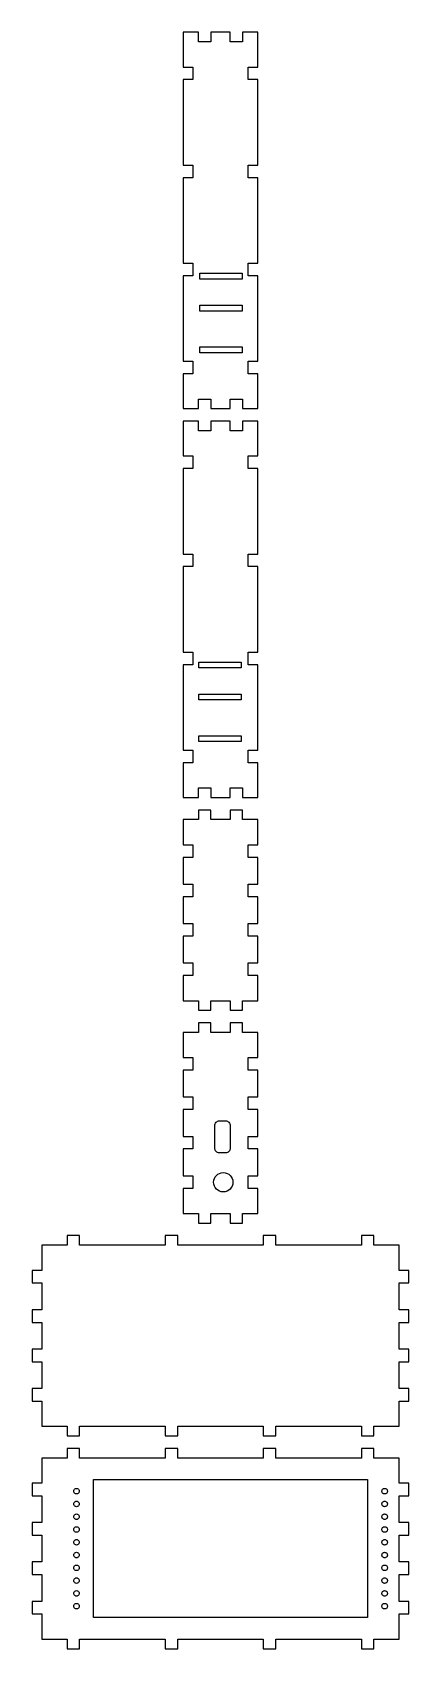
# Model space of a CAD drawing. Header units: metres. Extents: x -75 to 75, y -568 to 75.
import ezdxf

# ---------------------------------------------------------------- set-up
doc = ezdxf.new("R2010")
doc.units = ezdxf.units.M

msp = doc.modelspace()

# ---------------------------------------------------------------- linework, layer by layer
for p, q in [((-8.79999, 74.8), (-14.8, 74.8)), ((-14.8, 74.8), (-14.8, 61)), ((-8.79999, 71), (-8.79999, 74.8)), ((-3.79999, 71), (-8.79999, 71)), ((3.79999, 74.8), (-3.79999, 74.8)), ((-3.79999, 74.8), (-3.79999, 71)), ((3.79999, 71), (3.79999, 74.8)), ((8.79999, 71), (3.79999, 71)), ((14.8, 74.8), (8.79999, 74.8)), ((8.79999, 74.8), (8.79999, 71)), ((14.8, 61), (14.8, 74.8)), ((-14.8, 61), (-11, 61)), ((-11, 61), (-11, 56)), ((11, 56), (11, 61)), ((11, 61), (14.8, 61)), ((-11, 56), (-14.8, 56)), ((-14.8, 56), (-14.8, 22)), ((14.8, 56), (11, 56)), ((14.8, 22), (14.8, 56)), ((-14.8, 22), (-11, 22)), ((-11, 22), (-11, 17)), ((11, 17), (11, 22)), ((11, 22), (14.8, 22)), ((-11, 17), (-14.8, 17)), ((-14.8, 17), (-14.8, -17)), ((14.8, 17), (11, 17)), ((14.8, -17), (14.8, 17)), ((-14.8, -17), (-11, -17)), ((-11, -17), (-11, -22)), ((11, -22), (11, -17)), ((11, -17), (14.8, -17)), ((-11, -22), (-14.8, -22)), ((-14.8, -22), (-14.8, -56)), ((-8.25586, -23.2959), (-8.25586, -20.9941)), ((-8.25586, -20.9941), (8.6377, -20.9941)), ((8.6377, -23.2959), (-8.25586, -23.2959)), ((8.6377, -20.9941), (8.6377, -23.2959)), ((14.8, -22), (11, -22)), ((14.8, -56), (14.8, -22)), ((-8.25586, -36.0264), (-8.25586, -33.7236)), ((-8.25586, -33.7236), (8.6377, -33.7236)), ((8.6377, -36.0264), (-8.25586, -36.0264)), ((8.6377, -33.7236), (8.6377, -36.0264)), ((-8.25586, -52.583), (-8.25586, -50.2812)), ((-8.25586, -50.2812), (8.6377, -50.2812)), ((8.6377, -50.2812), (8.6377, -52.583)), ((-14.8, -56), (-11, -56)), ((-11, -56), (-11, -61)), ((8.6377, -52.583), (-8.25586, -52.583)), ((11, -61), (11, -56)), ((11, -56), (14.8, -56)), ((-11, -61), (-14.8, -61)), ((-14.8, -61), (-14.8, -74.8)), ((14.8, -61), (11, -61)), ((14.8, -74.8), (14.8, -61)), ((-14.8, -74.8), (-8.79999, -74.8)), ((-8.79999, -71), (-3.79999, -71)), ((-8.79999, -74.8), (-8.79999, -71)), ((-3.79999, -71), (-3.79999, -74.8)), ((-3.79999, -74.8), (3.79999, -74.8)), ((3.79999, -74.8), (3.79999, -71)), ((3.79999, -71), (8.79999, -71)), ((8.79999, -71), (8.79999, -74.8)), ((8.79999, -74.8), (14.8, -74.8)), ((-8.79999, -79.8), (-14.8, -79.8)), ((-14.8, -79.8), (-14.8, -93.6)), ((-8.79999, -83.6), (-8.79999, -79.8)), ((3.79999, -79.8), (-3.79999, -79.8)), ((-3.79999, -79.8), (-3.79999, -83.6)), ((3.79999, -83.6), (3.79999, -79.8)), ((14.8, -79.8), (8.79999, -79.8)), ((8.79999, -79.8), (8.79999, -83.6)), ((14.8, -93.6), (14.8, -79.8)), ((-3.79999, -83.6), (-8.79999, -83.6)), ((8.79999, -83.6), (3.79999, -83.6)), ((-14.8, -93.6), (-11, -93.6)), ((-11, -93.6), (-11, -98.6)), ((11, -98.6), (11, -93.6)), ((11, -93.6), (14.8, -93.6)), ((-11, -98.6), (-14.8, -98.6)), ((-14.8, -98.6), (-14.8, -132.6)), ((14.8, -98.6), (11, -98.6)), ((14.8, -132.6), (14.8, -98.6)), ((-14.8, -132.6), (-11, -132.6)), ((-11, -132.6), (-11, -137.6)), ((11, -137.6), (11, -132.6)), ((11, -132.6), (14.8, -132.6)), ((-11, -137.6), (-14.8, -137.6)), ((-14.8, -137.6), (-14.8, -171.6)), ((14.8, -137.6), (11, -137.6)), ((14.8, -171.6), (14.8, -137.6)), ((-14.8, -171.6), (-11, -171.6)), ((-11, -171.6), (-11, -176.6)), ((11, -176.6), (11, -171.6)), ((11, -171.6), (14.8, -171.6)), ((-11, -176.6), (-14.8, -176.6)), ((-14.8, -176.6), (-14.8, -210.6)), ((-8.6377, -177.896), (-8.6377, -175.594)), ((-8.6377, -175.594), (8.25586, -175.594)), ((8.25586, -177.896), (-8.6377, -177.896)), ((8.25586, -175.594), (8.25586, -177.896)), ((14.8, -176.6), (11, -176.6)), ((14.8, -210.6), (14.8, -176.6)), ((-8.6377, -190.626), (-8.6377, -188.324)), ((-8.6377, -188.324), (8.25586, -188.324)), ((8.25586, -190.626), (-8.6377, -190.626)), ((8.25586, -188.324), (8.25586, -190.626)), ((-8.6377, -207.183), (-8.6377, -204.881)), ((-8.6377, -204.881), (8.25586, -204.881)), ((8.25586, -204.881), (8.25586, -207.183)), ((-14.8, -210.6), (-11, -210.6)), ((-11, -210.6), (-11, -215.6)), ((8.25586, -207.183), (-8.6377, -207.183)), ((11, -215.6), (11, -210.6)), ((11, -210.6), (14.8, -210.6)), ((-11, -215.6), (-14.8, -215.6)), ((-14.8, -215.6), (-14.8, -229.4)), ((14.8, -215.6), (11, -215.6)), ((14.8, -229.4), (14.8, -215.6)), ((-14.8, -229.4), (-8.79999, -229.4)), ((-8.79999, -225.6), (-3.79999, -225.6)), ((-8.79999, -229.4), (-8.79999, -225.6)), ((-3.79999, -225.6), (-3.79999, -229.4)), ((-3.79999, -229.4), (3.79999, -229.4)), ((3.79999, -229.4), (3.79999, -225.6)), ((3.79999, -225.6), (8.79999, -225.6)), ((8.79999, -225.6), (8.79999, -229.4)), ((8.79999, -229.4), (14.8, -229.4)), ((-3.79999, -234.4), (-8.79999, -234.4)), ((-8.79999, -234.4), (-8.79999, -238.2)), ((-3.79999, -238.2), (-3.79999, -234.4)), ((8.79999, -234.4), (3.79999, -234.4)), ((3.79999, -234.4), (3.79999, -238.2)), ((8.79999, -238.2), (8.79999, -234.4)), ((-8.79999, -238.2), (-14.8, -238.2)), ((-14.8, -238.2), (-14.8, -248.2)), ((3.79999, -238.2), (-3.79999, -238.2)), ((14.8, -238.2), (8.79999, -238.2)), ((14.8, -248.2), (14.8, -238.2)), ((-14.8, -248.2), (-11, -248.2)), ((-11, -248.2), (-11, -253.2)), ((11, -253.2), (11, -248.2)), ((11, -248.2), (14.8, -248.2)), ((-11, -253.2), (-14.8, -253.2)), ((-14.8, -253.2), (-14.8, -263.867)), ((14.8, -253.2), (11, -253.2)), ((14.8, -263.867), (14.8, -253.2)), ((-14.8, -263.867), (-11, -263.867)), ((-11, -268.867), (-14.8, -268.867)), ((-14.8, -268.867), (-14.8, -279.533)), ((-11, -263.867), (-11, -268.867)), ((11, -268.867), (11, -263.867)), ((11, -263.867), (14.8, -263.867)), ((14.8, -268.867), (11, -268.867)), ((14.8, -279.533), (14.8, -268.867)), ((-14.8, -279.533), (-11, -279.533)), ((-11, -279.533), (-11, -284.533)), ((11, -284.533), (11, -279.533)), ((11, -279.533), (14.8, -279.533)), ((-11, -284.533), (-14.8, -284.533)), ((-14.8, -284.533), (-14.8, -295.2)), ((14.8, -284.533), (11, -284.533)), ((14.8, -295.2), (14.8, -284.533)), ((-14.8, -295.2), (-11, -295.2)), ((-11, -295.2), (-11, -300.2)), ((11, -300.2), (11, -295.2)), ((11, -295.2), (14.8, -295.2)), ((-11, -300.2), (-14.8, -300.2)), ((-14.8, -300.2), (-14.8, -310.2)), ((14.8, -300.2), (11, -300.2)), ((14.8, -310.2), (14.8, -300.2)), ((-14.8, -310.2), (-8.79999, -310.2)), ((-8.79999, -310.2), (-8.79999, -314)), ((-8.79999, -314), (-3.79999, -314)), ((-3.79999, -310.2), (3.79999, -310.2)), ((-3.79999, -314), (-3.79999, -310.2)), ((3.79999, -310.2), (3.79999, -314)), ((3.79999, -314), (8.79999, -314)), ((8.79999, -314), (8.79999, -310.2)), ((8.79999, -310.2), (14.8, -310.2)), ((-3.79999, -319), (-8.79999, -319)), ((-8.79999, -319), (-8.79999, -322.8)), ((-3.79999, -322.8), (-3.79999, -319)), ((8.79999, -319), (3.79999, -319)), ((3.79999, -319), (3.79999, -322.8)), ((8.79999, -322.8), (8.79999, -319)), ((-8.79999, -322.8), (-14.8, -322.8)), ((-14.8, -322.8), (-14.8, -332.8)), ((3.79999, -322.8), (-3.79999, -322.8)), ((14.8, -322.8), (8.79999, -322.8)), ((14.8, -332.8), (14.8, -322.8)), ((-14.8, -332.8), (-11, -332.8)), ((-11, -332.8), (-11, -337.8)), ((11, -337.8), (11, -332.8)), ((11, -332.8), (14.8, -332.8)), ((-11, -337.8), (-14.8, -337.8)), ((-14.8, -337.8), (-14.8, -348.467)), ((14.8, -337.8), (11, -337.8)), ((14.8, -348.467), (14.8, -337.8)), ((-14.8, -348.467), (-11, -348.467)), ((-11, -348.467), (-11, -353.467)), ((11, -353.467), (11, -348.467)), ((11, -348.467), (14.8, -348.467)), ((-11, -353.467), (-14.8, -353.467)), ((-14.8, -353.467), (-14.8, -364.133)), ((-2.31055, -359.899), (-2.27148, -359.509)), ((-2.27148, -359.509), (-2.16016, -359.145)), ((-2.16016, -359.145), (-1.98242, -358.818)), ((-1.98242, -358.818), (-1.74707, -358.532)), ((-1.74707, -358.532), (-1.46094, -358.295)), ((-1.46094, -358.295), (-1.13281, -358.117)), ((-1.13281, -358.117), (-0.76953, -358.007)), ((-0.76953, -358.007), (-0.37988, -357.968)), ((-0.37988, -357.968), (1.96484, -357.968)), ((1.96484, -357.968), (2.35547, -358.007)), ((2.35547, -358.007), (2.71875, -358.117)), ((2.71875, -358.117), (3.04688, -358.295)), ((3.04688, -358.295), (3.33203, -358.532)), ((3.33203, -358.532), (3.56738, -358.818)), ((3.56738, -358.818), (3.74512, -359.145)), ((3.74512, -359.145), (3.85742, -359.509)), ((3.85742, -359.509), (3.89648, -359.899)), ((14.8, -353.467), (11, -353.467)), ((14.8, -364.133), (14.8, -353.467)), ((-14.8, -364.133), (-11, -364.133)), ((-11, -364.133), (-11, -369.133)), ((-2.31055, -367.659), (-2.31055, -359.899)), ((3.89648, -359.899), (3.89648, -368.769)), ((11, -369.133), (11, -364.133)), ((11, -364.133), (14.8, -364.133)), ((-11, -369.133), (-14.8, -369.133)), ((-14.8, -369.133), (-14.8, -379.8)), ((-2.31152, -368.769), (-2.31055, -367.659)), ((-2.27148, -369.158), (-2.31152, -368.769)), ((-2.16016, -369.522), (-2.27148, -369.158)), ((-1.98242, -369.85), (-2.16016, -369.522)), ((-1.74707, -370.134), (-1.98242, -369.85)), ((-1.46094, -370.371), (-1.74707, -370.134)), ((-1.13281, -370.549), (-1.46094, -370.371)), ((-0.76953, -370.662), (-1.13281, -370.549)), ((-0.37988, -370.698), (-0.76953, -370.662)), ((1.96484, -370.698), (-0.37988, -370.698)), ((2.35547, -370.662), (1.96484, -370.698)), ((2.71875, -370.549), (2.35547, -370.662)), ((3.04688, -370.371), (2.71875, -370.549)), ((3.33203, -370.134), (3.04688, -370.371)), ((3.56738, -369.85), (3.33203, -370.134)), ((3.74512, -369.522), (3.56738, -369.85)), ((3.85742, -369.157), (3.74512, -369.522)), ((3.89648, -368.769), (3.85742, -369.157)), ((14.8, -369.133), (11, -369.133)), ((14.8, -379.8), (14.8, -369.133)), ((-1.04199, -379.18), (-0.38965, -378.825)), ((-0.38965, -378.825), (0.33105, -378.603)), ((0.33105, -378.603), (1.10449, -378.525)), ((1.10449, -378.525), (1.87891, -378.603)), ((1.87891, -378.603), (2.60059, -378.825)), ((2.60059, -378.825), (3.25195, -379.18)), ((-14.8, -379.8), (-11, -379.8)), ((-11, -384.8), (-14.8, -384.8)), ((-14.8, -384.8), (-14.8, -394.8)), ((-11, -379.8), (-11, -384.8)), ((-2.73633, -382.365), (-2.6582, -381.591)), ((-2.6582, -383.139), (-2.73633, -382.365)), ((-2.6582, -381.591), (-2.43359, -380.869)), ((-2.43359, -383.861), (-2.6582, -383.139)), ((-2.43359, -380.869), (-2.08008, -380.218)), ((-2.08008, -384.512), (-2.43359, -383.861)), ((-2.08008, -380.218), (-1.61133, -379.65)), ((-1.61133, -385.08), (-2.08008, -384.512)), ((-1.61133, -379.65), (-1.04199, -379.18)), ((-1.04199, -385.549), (-1.61133, -385.08)), ((-0.38965, -385.904), (-1.04199, -385.549)), ((3.25195, -385.549), (2.60059, -385.904)), ((3.25195, -379.18), (3.82129, -379.65)), ((3.82129, -385.08), (3.25195, -385.549)), ((3.82129, -379.65), (4.29004, -380.218)), ((4.29004, -384.512), (3.82129, -385.08)), ((4.29004, -380.218), (4.64453, -380.869)), ((4.64453, -383.861), (4.29004, -384.512)), ((4.64453, -380.869), (4.86719, -381.591)), ((4.86719, -383.139), (4.64453, -383.861)), ((4.86719, -381.591), (4.94629, -382.365)), ((4.94629, -382.365), (4.86719, -383.139)), ((11, -384.8), (11, -379.8)), ((11, -379.8), (14.8, -379.8)), ((14.8, -384.8), (11, -384.8)), ((14.8, -394.8), (14.8, -384.8)), ((0.33105, -386.128), (-0.38965, -385.904)), ((1.10449, -386.205), (0.33105, -386.128)), ((1.87891, -386.128), (1.10449, -386.205)), ((2.60059, -385.904), (1.87891, -386.128)), ((-14.8, -394.8), (-8.79999, -394.8)), ((-8.79999, -394.8), (-8.79999, -398.6)), ((-3.79999, -394.8), (3.79999, -394.8)), ((-3.79999, -398.6), (-3.79999, -394.8)), ((3.79999, -394.8), (3.79999, -398.6)), ((8.79999, -398.6), (8.79999, -394.8)), ((8.79999, -394.8), (14.8, -394.8)), ((-56, -403.6), (-61, -403.6)), ((-61, -403.6), (-61, -407.4)), ((-56, -407.4), (-56, -403.6)), ((-17, -403.6), (-22, -403.6)), ((-22, -403.6), (-22, -407.4)), ((-17, -407.4), (-17, -403.6)), ((-8.79999, -398.6), (-3.79999, -398.6)), ((3.79999, -398.6), (8.79999, -398.6)), ((22, -403.6), (17, -403.6)), ((17, -403.6), (17, -407.4)), ((22, -407.4), (22, -403.6)), ((61, -403.6), (56, -403.6)), ((56, -403.6), (56, -407.4)), ((61, -407.4), (61, -403.6)), ((-61, -407.4), (-71, -407.4)), ((-71, -407.4), (-71, -417.4)), ((-22, -407.4), (-56, -407.4)), ((17, -407.4), (-17, -407.4)), ((56, -407.4), (22, -407.4)), ((71, -407.4), (61, -407.4)), ((71, -417.4), (71, -407.4)), ((-71, -417.4), (-74.8, -417.4)), ((-74.8, -417.4), (-74.8, -422.4)), ((74.8, -417.4), (71, -417.4)), ((74.8, -422.4), (74.8, -417.4)), ((-74.8, -422.4), (-71, -422.4)), ((-71, -422.4), (-71, -433.067)), ((71, -433.067), (71, -422.4)), ((71, -422.4), (74.8, -422.4)), ((-71, -433.067), (-74.8, -433.067)), ((-74.8, -433.067), (-74.8, -438.067)), ((74.8, -433.067), (71, -433.067)), ((74.8, -438.067), (74.8, -433.067)), ((-74.8, -438.067), (-71, -438.067)), ((-71, -438.067), (-71, -448.733)), ((71, -448.733), (71, -438.067)), ((71, -438.067), (74.8, -438.067)), ((-71, -448.733), (-74.8, -448.733)), ((-74.8, -448.733), (-74.8, -453.733)), ((74.8, -448.733), (71, -448.733)), ((74.8, -453.733), (74.8, -448.733)), ((-74.8, -453.733), (-71, -453.733)), ((-71, -453.733), (-71, -464.4)), ((71, -464.4), (71, -453.733)), ((71, -453.733), (74.8, -453.733)), ((-71, -464.4), (-74.8, -464.4)), ((-74.8, -464.4), (-74.8, -469.4)), ((74.8, -464.4), (71, -464.4)), ((74.8, -469.4), (74.8, -464.4)), ((-74.8, -469.4), (-71, -469.4)), ((-71, -469.4), (-71, -479.4)), ((71, -479.4), (71, -469.4)), ((71, -469.4), (74.8, -469.4)), ((-71, -479.4), (-61, -479.4)), ((-61, -479.4), (-61, -483.2)), ((-56, -479.4), (-22, -479.4)), ((-56, -483.2), (-56, -479.4)), ((-22, -479.4), (-22, -483.2)), ((-17, -483.2), (-17, -479.4)), ((-17, -479.4), (17, -479.4)), ((17, -479.4), (17, -483.2)), ((22, -483.2), (22, -479.4)), ((22, -479.4), (56, -479.4)), ((56, -479.4), (56, -483.2)), ((61, -483.2), (61, -479.4)), ((61, -479.4), (71, -479.4)), ((-61, -483.2), (-56, -483.2)), ((-56, -488.2), (-61, -488.2)), ((-61, -488.2), (-61, -492)), ((-56, -492), (-56, -488.2)), ((-22, -483.2), (-17, -483.2)), ((-17, -488.2), (-22, -488.2)), ((-22, -488.2), (-22, -492)), ((-17, -492), (-17, -488.2)), ((17, -483.2), (22, -483.2)), ((22, -488.2), (17, -488.2)), ((17, -488.2), (17, -492)), ((22, -492), (22, -488.2)), ((56, -483.2), (61, -483.2)), ((61, -488.2), (56, -488.2)), ((56, -488.2), (56, -492)), ((61, -492), (61, -488.2)), ((-61, -492), (-71, -492)), ((-71, -492), (-71, -502)), ((-22, -492), (-56, -492)), ((17, -492), (-17, -492)), ((56, -492), (22, -492)), ((71, -492), (61, -492)), ((71, -502), (71, -492)), ((-50.5, -555.4), (-50.5, -500.6)), ((-50.5, -500.6), (58.5, -500.6)), ((58.5, -500.6), (58.5, -555.4)), ((-71, -502), (-74.8, -502)), ((-74.8, -502), (-74.8, -507)), ((-74.8, -507), (-71, -507)), ((-71, -507), (-71, -517.667)), ((-58.344, -505.065), (-58.2962, -504.84)), ((-58.344, -505.295), (-58.344, -505.065)), ((-58.2962, -505.52), (-58.344, -505.295)), ((-58.2962, -504.84), (-58.2026, -504.63)), ((-58.2026, -505.73), (-58.2962, -505.52)), ((-58.2026, -504.63), (-58.0675, -504.444)), ((-58.0675, -505.916), (-58.2026, -505.73)), ((-58.0675, -504.444), (-57.8966, -504.29)), ((-57.8966, -506.07), (-58.0675, -505.916)), ((-57.8966, -504.29), (-57.6974, -504.175)), ((-57.6974, -506.185), (-57.8966, -506.07)), ((-57.6974, -504.175), (-57.4787, -504.104)), ((-57.4787, -506.256), (-57.6974, -506.185)), ((-57.4787, -504.104), (-57.25, -504.08)), ((-57.25, -506.28), (-57.4787, -506.256)), ((-57.25, -504.08), (-57.0213, -504.104)), ((-57.0213, -506.256), (-57.25, -506.28)), ((-57.0213, -504.104), (-56.8026, -504.175)), ((-56.8026, -506.185), (-57.0213, -506.256)), ((-56.8026, -504.175), (-56.6034, -504.29)), ((-56.6034, -506.07), (-56.8026, -506.185)), ((-56.6034, -504.29), (-56.4325, -504.444)), ((-56.4325, -505.916), (-56.6034, -506.07)), ((-56.4325, -504.444), (-56.2974, -504.63)), ((-56.2974, -505.73), (-56.4325, -505.916)), ((-56.2974, -504.63), (-56.2038, -504.84)), ((-56.2038, -505.52), (-56.2974, -505.73)), ((-56.2038, -504.84), (-56.156, -505.065)), ((-56.156, -505.295), (-56.2038, -505.52)), ((-56.156, -505.065), (-56.156, -505.295)), ((64.156, -505.065), (64.2038, -504.84)), ((64.156, -505.295), (64.156, -505.065)), ((64.2038, -505.52), (64.156, -505.295)), ((64.2038, -504.84), (64.2974, -504.63)), ((64.2974, -505.73), (64.2038, -505.52)), ((64.2974, -504.63), (64.4325, -504.444)), ((64.4325, -505.916), (64.2974, -505.73)), ((64.4325, -504.444), (64.6034, -504.29)), ((64.6034, -506.07), (64.4325, -505.916)), ((64.6034, -504.29), (64.8026, -504.175)), ((64.8026, -506.185), (64.6034, -506.07)), ((64.8026, -504.175), (65.0213, -504.104)), ((65.0213, -506.256), (64.8026, -506.185)), ((65.0213, -504.104), (65.25, -504.08)), ((65.25, -506.28), (65.0213, -506.256)), ((65.25, -504.08), (65.4787, -504.104)), ((65.4787, -506.256), (65.25, -506.28)), ((65.4787, -504.104), (65.6974, -504.175)), ((65.6974, -506.185), (65.4787, -506.256)), ((65.6974, -504.175), (65.8966, -504.29)), ((65.8966, -506.07), (65.6974, -506.185)), ((65.8966, -504.29), (66.0675, -504.444)), ((66.0675, -505.916), (65.8966, -506.07)), ((66.0675, -504.444), (66.2026, -504.63)), ((66.2026, -505.73), (66.0675, -505.916)), ((66.2026, -504.63), (66.2962, -504.84)), ((66.2962, -505.52), (66.2026, -505.73)), ((66.2962, -504.84), (66.344, -505.065)), ((66.344, -505.295), (66.2962, -505.52)), ((66.344, -505.065), (66.344, -505.295)), ((74.8, -502), (71, -502)), ((71, -517.667), (71, -507)), ((71, -507), (74.8, -507)), ((74.8, -507), (74.8, -502)), ((-58.344, -510.145), (-58.2962, -509.92)), ((-58.344, -510.375), (-58.344, -510.145)), ((-58.2962, -510.6), (-58.344, -510.375)), ((-58.2962, -509.92), (-58.2026, -509.71)), ((-58.2026, -510.81), (-58.2962, -510.6)), ((-58.2026, -509.71), (-58.0675, -509.524)), ((-58.0675, -510.996), (-58.2026, -510.81)), ((-58.0675, -509.524), (-57.8966, -509.37)), ((-57.8966, -511.15), (-58.0675, -510.996)), ((-57.8966, -509.37), (-57.6974, -509.255)), ((-57.6974, -511.265), (-57.8966, -511.15)), ((-57.6974, -509.255), (-57.4787, -509.184)), ((-57.4787, -511.336), (-57.6974, -511.265)), ((-57.4787, -509.184), (-57.25, -509.16)), ((-57.25, -511.36), (-57.4787, -511.336)), ((-57.25, -509.16), (-57.0213, -509.184)), ((-57.0213, -511.336), (-57.25, -511.36)), ((-57.0213, -509.184), (-56.8026, -509.255)), ((-56.8026, -511.265), (-57.0213, -511.336)), ((-56.8026, -509.255), (-56.6034, -509.37)), ((-56.6034, -511.15), (-56.8026, -511.265)), ((-56.6034, -509.37), (-56.4325, -509.524)), ((-56.4325, -510.996), (-56.6034, -511.15)), ((-56.4325, -509.524), (-56.2974, -509.71)), ((-56.2974, -510.81), (-56.4325, -510.996)), ((-56.2974, -509.71), (-56.2038, -509.92)), ((-56.2038, -510.6), (-56.2974, -510.81)), ((-56.2038, -509.92), (-56.156, -510.145)), ((-56.156, -510.375), (-56.2038, -510.6)), ((-56.156, -510.145), (-56.156, -510.375)), ((64.156, -510.145), (64.2038, -509.92)), ((64.156, -510.375), (64.156, -510.145)), ((64.2038, -510.6), (64.156, -510.375)), ((64.2038, -509.92), (64.2974, -509.71)), ((64.2974, -510.81), (64.2038, -510.6)), ((64.2974, -509.71), (64.4325, -509.524)), ((64.4325, -510.996), (64.2974, -510.81)), ((64.4325, -509.524), (64.6034, -509.37)), ((64.6034, -511.15), (64.4325, -510.996)), ((64.6034, -509.37), (64.8026, -509.255)), ((64.8026, -511.265), (64.6034, -511.15)), ((64.8026, -509.255), (65.0213, -509.184)), ((65.0213, -511.336), (64.8026, -511.265)), ((65.0213, -509.184), (65.25, -509.16)), ((65.25, -511.36), (65.0213, -511.336)), ((65.25, -509.16), (65.4787, -509.184)), ((65.4787, -511.336), (65.25, -511.36)), ((65.4787, -509.184), (65.6974, -509.255)), ((65.6974, -511.265), (65.4787, -511.336)), ((65.6974, -509.255), (65.8966, -509.37)), ((65.8966, -511.15), (65.6974, -511.265)), ((65.8966, -509.37), (66.0675, -509.524)), ((66.0675, -510.996), (65.8966, -511.15)), ((66.0675, -509.524), (66.2026, -509.71)), ((66.2026, -510.81), (66.0675, -510.996)), ((66.2026, -509.71), (66.2962, -509.92)), ((66.2962, -510.6), (66.2026, -510.81)), ((66.2962, -509.92), (66.344, -510.145)), ((66.344, -510.375), (66.2962, -510.6)), ((66.344, -510.145), (66.344, -510.375)), ((-71, -517.667), (-74.8, -517.667)), ((-74.8, -517.667), (-74.8, -522.667)), ((-58.344, -515.225), (-58.2962, -515)), ((-58.344, -515.455), (-58.344, -515.225)), ((-58.2962, -515.68), (-58.344, -515.455)), ((-58.344, -520.305), (-58.2962, -520.08)), ((-58.344, -520.535), (-58.344, -520.305)), ((-58.2962, -515), (-58.2026, -514.79)), ((-58.2026, -515.89), (-58.2962, -515.68)), ((-58.2962, -520.08), (-58.2026, -519.87)), ((-58.2026, -514.79), (-58.0675, -514.604)), ((-58.0675, -516.076), (-58.2026, -515.89)), ((-58.2026, -519.87), (-58.0675, -519.684)), ((-58.0675, -514.604), (-57.8966, -514.45)), ((-57.8966, -516.23), (-58.0675, -516.076)), ((-58.0675, -519.684), (-57.8966, -519.53)), ((-57.8966, -514.45), (-57.6974, -514.335)), ((-57.6974, -516.345), (-57.8966, -516.23)), ((-57.8966, -519.53), (-57.6974, -519.415)), ((-57.6974, -514.335), (-57.4787, -514.264)), ((-57.4787, -516.416), (-57.6974, -516.345)), ((-57.6974, -519.415), (-57.4787, -519.344)), ((-57.4787, -514.264), (-57.25, -514.24)), ((-57.25, -516.44), (-57.4787, -516.416)), ((-57.4787, -519.344), (-57.25, -519.32)), ((-57.25, -514.24), (-57.0213, -514.264)), ((-57.0213, -516.416), (-57.25, -516.44)), ((-57.25, -519.32), (-57.0213, -519.344)), ((-57.0213, -514.264), (-56.8026, -514.335)), ((-56.8026, -516.345), (-57.0213, -516.416)), ((-57.0213, -519.344), (-56.8026, -519.415)), ((-56.8026, -514.335), (-56.6034, -514.45)), ((-56.6034, -516.23), (-56.8026, -516.345)), ((-56.8026, -519.415), (-56.6034, -519.53)), ((-56.6034, -514.45), (-56.4325, -514.604)), ((-56.4325, -516.076), (-56.6034, -516.23)), ((-56.6034, -519.53), (-56.4325, -519.684)), ((-56.4325, -514.604), (-56.2974, -514.79)), ((-56.2974, -515.89), (-56.4325, -516.076)), ((-56.4325, -519.684), (-56.2974, -519.87)), ((-56.2974, -514.79), (-56.2038, -515)), ((-56.2038, -515.68), (-56.2974, -515.89)), ((-56.2974, -519.87), (-56.2038, -520.08)), ((-56.2038, -515), (-56.156, -515.225)), ((-56.156, -515.455), (-56.2038, -515.68)), ((-56.2038, -520.08), (-56.156, -520.305)), ((-56.156, -515.225), (-56.156, -515.455)), ((-56.156, -520.305), (-56.156, -520.535)), ((64.156, -515.225), (64.2038, -515)), ((64.156, -515.455), (64.156, -515.225)), ((64.2038, -515.68), (64.156, -515.455)), ((64.156, -520.305), (64.2038, -520.08)), ((64.156, -520.535), (64.156, -520.305)), ((64.2038, -515), (64.2974, -514.79)), ((64.2974, -515.89), (64.2038, -515.68)), ((64.2038, -520.08), (64.2974, -519.87)), ((64.2974, -514.79), (64.4325, -514.604)), ((64.4325, -516.076), (64.2974, -515.89)), ((64.2974, -519.87), (64.4325, -519.684)), ((64.4325, -514.604), (64.6034, -514.45)), ((64.6034, -516.23), (64.4325, -516.076)), ((64.4325, -519.684), (64.6034, -519.53)), ((64.6034, -514.45), (64.8026, -514.335)), ((64.8026, -516.345), (64.6034, -516.23)), ((64.6034, -519.53), (64.8026, -519.415)), ((64.8026, -514.335), (65.0213, -514.264)), ((65.0213, -516.416), (64.8026, -516.345)), ((64.8026, -519.415), (65.0213, -519.344)), ((65.0213, -514.264), (65.25, -514.24)), ((65.25, -516.44), (65.0213, -516.416)), ((65.0213, -519.344), (65.25, -519.32)), ((65.25, -514.24), (65.4787, -514.264)), ((65.4787, -516.416), (65.25, -516.44)), ((65.25, -519.32), (65.4787, -519.344)), ((65.4787, -514.264), (65.6974, -514.335)), ((65.6974, -516.345), (65.4787, -516.416)), ((65.4787, -519.344), (65.6974, -519.415)), ((65.6974, -514.335), (65.8966, -514.45)), ((65.8966, -516.23), (65.6974, -516.345)), ((65.6974, -519.415), (65.8966, -519.53)), ((65.8966, -514.45), (66.0675, -514.604)), ((66.0675, -516.076), (65.8966, -516.23)), ((65.8966, -519.53), (66.0675, -519.684)), ((66.0675, -514.604), (66.2026, -514.79)), ((66.2026, -515.89), (66.0675, -516.076)), ((66.0675, -519.684), (66.2026, -519.87)), ((66.2026, -514.79), (66.2962, -515)), ((66.2962, -515.68), (66.2026, -515.89)), ((66.2026, -519.87), (66.2962, -520.08)), ((66.2962, -515), (66.344, -515.225)), ((66.344, -515.455), (66.2962, -515.68)), ((66.2962, -520.08), (66.344, -520.305)), ((66.344, -515.225), (66.344, -515.455)), ((66.344, -520.305), (66.344, -520.535)), ((74.8, -517.667), (71, -517.667)), ((74.8, -522.667), (74.8, -517.667)), ((-74.8, -522.667), (-71, -522.667)), ((-71, -522.667), (-71, -533.333)), ((-58.2962, -520.76), (-58.344, -520.535)), ((-58.344, -525.385), (-58.2962, -525.16)), ((-58.344, -525.615), (-58.344, -525.385)), ((-58.2962, -525.84), (-58.344, -525.615)), ((-58.2026, -520.97), (-58.2962, -520.76)), ((-58.2962, -525.16), (-58.2026, -524.95)), ((-58.2026, -526.05), (-58.2962, -525.84)), ((-58.0675, -521.156), (-58.2026, -520.97)), ((-58.2026, -524.95), (-58.0675, -524.764)), ((-58.0675, -526.236), (-58.2026, -526.05)), ((-57.8966, -521.31), (-58.0675, -521.156)), ((-58.0675, -524.764), (-57.8966, -524.61)), ((-57.8966, -526.39), (-58.0675, -526.236)), ((-57.6974, -521.425), (-57.8966, -521.31)), ((-57.8966, -524.61), (-57.6974, -524.495)), ((-57.6974, -526.505), (-57.8966, -526.39)), ((-57.4787, -521.496), (-57.6974, -521.425)), ((-57.6974, -524.495), (-57.4787, -524.424)), ((-57.4787, -526.576), (-57.6974, -526.505)), ((-57.25, -521.52), (-57.4787, -521.496)), ((-57.4787, -524.424), (-57.25, -524.4)), ((-57.25, -526.6), (-57.4787, -526.576)), ((-57.0213, -521.496), (-57.25, -521.52)), ((-57.25, -524.4), (-57.0213, -524.424)), ((-57.0213, -526.576), (-57.25, -526.6)), ((-56.8026, -521.425), (-57.0213, -521.496)), ((-57.0213, -524.424), (-56.8026, -524.495)), ((-56.8026, -526.505), (-57.0213, -526.576)), ((-56.6034, -521.31), (-56.8026, -521.425)), ((-56.8026, -524.495), (-56.6034, -524.61)), ((-56.6034, -526.39), (-56.8026, -526.505)), ((-56.4325, -521.156), (-56.6034, -521.31)), ((-56.6034, -524.61), (-56.4325, -524.764)), ((-56.4325, -526.236), (-56.6034, -526.39)), ((-56.2974, -520.97), (-56.4325, -521.156)), ((-56.4325, -524.764), (-56.2974, -524.95)), ((-56.2974, -526.05), (-56.4325, -526.236)), ((-56.2038, -520.76), (-56.2974, -520.97)), ((-56.2974, -524.95), (-56.2038, -525.16)), ((-56.2038, -525.84), (-56.2974, -526.05)), ((-56.156, -520.535), (-56.2038, -520.76)), ((-56.2038, -525.16), (-56.156, -525.385)), ((-56.156, -525.615), (-56.2038, -525.84)), ((-56.156, -525.385), (-56.156, -525.615)), ((64.2038, -520.76), (64.156, -520.535)), ((64.156, -525.385), (64.2038, -525.16)), ((64.156, -525.615), (64.156, -525.385)), ((64.2038, -525.84), (64.156, -525.615)), ((64.2974, -520.97), (64.2038, -520.76)), ((64.2038, -525.16), (64.2974, -524.95)), ((64.2974, -526.05), (64.2038, -525.84)), ((64.4325, -521.156), (64.2974, -520.97)), ((64.2974, -524.95), (64.4325, -524.764)), ((64.4325, -526.236), (64.2974, -526.05)), ((64.6034, -521.31), (64.4325, -521.156)), ((64.4325, -524.764), (64.6034, -524.61)), ((64.6034, -526.39), (64.4325, -526.236)), ((64.8026, -521.425), (64.6034, -521.31)), ((64.6034, -524.61), (64.8026, -524.495)), ((64.8026, -526.505), (64.6034, -526.39)), ((65.0213, -521.496), (64.8026, -521.425)), ((64.8026, -524.495), (65.0213, -524.424)), ((65.0213, -526.576), (64.8026, -526.505)), ((65.25, -521.52), (65.0213, -521.496)), ((65.0213, -524.424), (65.25, -524.4)), ((65.25, -526.6), (65.0213, -526.576)), ((65.4787, -521.496), (65.25, -521.52)), ((65.25, -524.4), (65.4787, -524.424)), ((65.4787, -526.576), (65.25, -526.6)), ((65.6974, -521.425), (65.4787, -521.496)), ((65.4787, -524.424), (65.6974, -524.495)), ((65.6974, -526.505), (65.4787, -526.576)), ((65.8966, -521.31), (65.6974, -521.425)), ((65.6974, -524.495), (65.8966, -524.61)), ((65.8966, -526.39), (65.6974, -526.505)), ((66.0675, -521.156), (65.8966, -521.31)), ((65.8966, -524.61), (66.0675, -524.764)), ((66.0675, -526.236), (65.8966, -526.39)), ((66.2026, -520.97), (66.0675, -521.156)), ((66.0675, -524.764), (66.2026, -524.95)), ((66.2026, -526.05), (66.0675, -526.236)), ((66.2962, -520.76), (66.2026, -520.97)), ((66.2026, -524.95), (66.2962, -525.16)), ((66.2962, -525.84), (66.2026, -526.05)), ((66.344, -520.535), (66.2962, -520.76)), ((66.2962, -525.16), (66.344, -525.385)), ((66.344, -525.615), (66.2962, -525.84)), ((66.344, -525.385), (66.344, -525.615)), ((71, -533.333), (71, -522.667)), ((71, -522.667), (74.8, -522.667)), ((-71, -533.333), (-74.8, -533.333)), ((-74.8, -533.333), (-74.8, -538.333)), ((-58.344, -530.465), (-58.2962, -530.24)), ((-58.344, -530.695), (-58.344, -530.465)), ((-58.2962, -530.92), (-58.344, -530.695)), ((-58.2962, -530.24), (-58.2026, -530.03)), ((-58.2026, -531.13), (-58.2962, -530.92)), ((-58.2026, -530.03), (-58.0675, -529.844)), ((-58.0675, -531.316), (-58.2026, -531.13)), ((-58.0675, -529.844), (-57.8966, -529.69)), ((-57.8966, -531.47), (-58.0675, -531.316)), ((-57.8966, -529.69), (-57.6974, -529.575)), ((-57.6974, -531.585), (-57.8966, -531.47)), ((-57.6974, -529.575), (-57.4787, -529.504)), ((-57.4787, -531.656), (-57.6974, -531.585)), ((-57.4787, -529.504), (-57.25, -529.48)), ((-57.25, -531.68), (-57.4787, -531.656)), ((-57.25, -529.48), (-57.0213, -529.504)), ((-57.0213, -531.656), (-57.25, -531.68)), ((-57.0213, -529.504), (-56.8026, -529.575)), ((-56.8026, -531.585), (-57.0213, -531.656)), ((-56.8026, -529.575), (-56.6034, -529.69)), ((-56.6034, -531.47), (-56.8026, -531.585)), ((-56.6034, -529.69), (-56.4325, -529.844)), ((-56.4325, -531.316), (-56.6034, -531.47)), ((-56.4325, -529.844), (-56.2974, -530.03)), ((-56.2974, -531.13), (-56.4325, -531.316)), ((-56.2974, -530.03), (-56.2038, -530.24)), ((-56.2038, -530.92), (-56.2974, -531.13)), ((-56.2038, -530.24), (-56.156, -530.465)), ((-56.156, -530.695), (-56.2038, -530.92)), ((-56.156, -530.465), (-56.156, -530.695)), ((64.156, -530.465), (64.2038, -530.24)), ((64.156, -530.695), (64.156, -530.465)), ((64.2038, -530.92), (64.156, -530.695)), ((64.2038, -530.24), (64.2974, -530.03)), ((64.2974, -531.13), (64.2038, -530.92)), ((64.2974, -530.03), (64.4325, -529.844)), ((64.4325, -531.316), (64.2974, -531.13)), ((64.4325, -529.844), (64.6034, -529.69)), ((64.6034, -531.47), (64.4325, -531.316)), ((64.6034, -529.69), (64.8026, -529.575)), ((64.8026, -531.585), (64.6034, -531.47)), ((64.8026, -529.575), (65.0213, -529.504)), ((65.0213, -531.656), (64.8026, -531.585)), ((65.0213, -529.504), (65.25, -529.48)), ((65.25, -531.68), (65.0213, -531.656)), ((65.25, -529.48), (65.4787, -529.504)), ((65.4787, -531.656), (65.25, -531.68)), ((65.4787, -529.504), (65.6974, -529.575)), ((65.6974, -531.585), (65.4787, -531.656)), ((65.6974, -529.575), (65.8966, -529.69)), ((65.8966, -531.47), (65.6974, -531.585)), ((65.8966, -529.69), (66.0675, -529.844)), ((66.0675, -531.316), (65.8966, -531.47)), ((66.0675, -529.844), (66.2026, -530.03)), ((66.2026, -531.13), (66.0675, -531.316)), ((66.2026, -530.03), (66.2962, -530.24)), ((66.2962, -530.92), (66.2026, -531.13)), ((66.2962, -530.24), (66.344, -530.465)), ((66.344, -530.695), (66.2962, -530.92)), ((66.344, -530.465), (66.344, -530.695)), ((74.8, -533.333), (71, -533.333)), ((74.8, -538.333), (74.8, -533.333)), ((-74.8, -538.333), (-71, -538.333)), ((-71, -538.333), (-71, -549)), ((-58.344, -535.545), (-58.2962, -535.32)), ((-58.344, -535.775), (-58.344, -535.545)), ((-58.2962, -536), (-58.344, -535.775)), ((-58.2962, -535.32), (-58.2026, -535.11)), ((-58.2026, -536.21), (-58.2962, -536)), ((-58.2026, -535.11), (-58.0675, -534.924)), ((-58.0675, -536.396), (-58.2026, -536.21)), ((-58.0675, -534.924), (-57.8966, -534.77)), ((-57.8966, -536.55), (-58.0675, -536.396)), ((-57.8966, -534.77), (-57.6974, -534.655)), ((-57.6974, -536.665), (-57.8966, -536.55)), ((-57.8966, -539.85), (-57.6974, -539.735)), ((-57.6974, -534.655), (-57.4787, -534.584)), ((-57.4787, -536.736), (-57.6974, -536.665)), ((-57.6974, -539.735), (-57.4787, -539.664)), ((-57.4787, -534.584), (-57.25, -534.56)), ((-57.25, -536.76), (-57.4787, -536.736)), ((-57.4787, -539.664), (-57.25, -539.64)), ((-57.25, -534.56), (-57.0213, -534.584)), ((-57.0213, -536.736), (-57.25, -536.76)), ((-57.25, -539.64), (-57.0213, -539.664)), ((-57.0213, -534.584), (-56.8026, -534.655)), ((-56.8026, -536.665), (-57.0213, -536.736)), ((-57.0213, -539.664), (-56.8026, -539.735)), ((-56.8026, -534.655), (-56.6034, -534.77)), ((-56.6034, -536.55), (-56.8026, -536.665)), ((-56.8026, -539.735), (-56.6034, -539.85)), ((-56.6034, -534.77), (-56.4325, -534.924)), ((-56.4325, -536.396), (-56.6034, -536.55)), ((-56.4325, -534.924), (-56.2974, -535.11)), ((-56.2974, -536.21), (-56.4325, -536.396)), ((-56.2974, -535.11), (-56.2038, -535.32)), ((-56.2038, -536), (-56.2974, -536.21)), ((-56.2038, -535.32), (-56.156, -535.545)), ((-56.156, -535.775), (-56.2038, -536)), ((-56.156, -535.545), (-56.156, -535.775)), ((64.156, -535.545), (64.2038, -535.32)), ((64.156, -535.775), (64.156, -535.545)), ((64.2038, -536), (64.156, -535.775)), ((64.2038, -535.32), (64.2974, -535.11)), ((64.2974, -536.21), (64.2038, -536)), ((64.2974, -535.11), (64.4325, -534.924)), ((64.4325, -536.396), (64.2974, -536.21)), ((64.4325, -534.924), (64.6034, -534.77)), ((64.6034, -536.55), (64.4325, -536.396)), ((64.6034, -534.77), (64.8026, -534.655)), ((64.8026, -536.665), (64.6034, -536.55)), ((64.6034, -539.85), (64.8026, -539.735)), ((64.8026, -534.655), (65.0213, -534.584)), ((65.0213, -536.736), (64.8026, -536.665)), ((64.8026, -539.735), (65.0213, -539.664)), ((65.0213, -534.584), (65.25, -534.56)), ((65.25, -536.76), (65.0213, -536.736)), ((65.0213, -539.664), (65.25, -539.64)), ((65.25, -534.56), (65.4787, -534.584)), ((65.4787, -536.736), (65.25, -536.76)), ((65.25, -539.64), (65.4787, -539.664)), ((65.4787, -534.584), (65.6974, -534.655)), ((65.6974, -536.665), (65.4787, -536.736)), ((65.4787, -539.664), (65.6974, -539.735)), ((65.6974, -534.655), (65.8966, -534.77)), ((65.8966, -536.55), (65.6974, -536.665)), ((65.6974, -539.735), (65.8966, -539.85)), ((65.8966, -534.77), (66.0675, -534.924)), ((66.0675, -536.396), (65.8966, -536.55)), ((66.0675, -534.924), (66.2026, -535.11)), ((66.2026, -536.21), (66.0675, -536.396)), ((66.2026, -535.11), (66.2962, -535.32)), ((66.2962, -536), (66.2026, -536.21)), ((66.2962, -535.32), (66.344, -535.545)), ((66.344, -535.775), (66.2962, -536)), ((66.344, -535.545), (66.344, -535.775)), ((71, -549), (71, -538.333)), ((71, -538.333), (74.8, -538.333)), ((-58.344, -540.625), (-58.2962, -540.4)), ((-58.344, -540.855), (-58.344, -540.625)), ((-58.2962, -541.08), (-58.344, -540.855)), ((-58.344, -545.705), (-58.2962, -545.48)), ((-58.344, -545.935), (-58.344, -545.705)), ((-58.2962, -546.16), (-58.344, -545.935)), ((-58.2962, -540.4), (-58.2026, -540.19)), ((-58.2026, -541.29), (-58.2962, -541.08)), ((-58.2962, -545.48), (-58.2026, -545.27)), ((-58.2026, -546.37), (-58.2962, -546.16)), ((-58.2026, -540.19), (-58.0675, -540.004)), ((-58.0675, -541.476), (-58.2026, -541.29)), ((-58.2026, -545.27), (-58.0675, -545.084)), ((-58.0675, -540.004), (-57.8966, -539.85)), ((-57.8966, -541.63), (-58.0675, -541.476)), ((-58.0675, -545.084), (-57.8966, -544.93)), ((-57.6974, -541.745), (-57.8966, -541.63)), ((-57.8966, -544.93), (-57.6974, -544.815)), ((-57.4787, -541.816), (-57.6974, -541.745)), ((-57.6974, -544.815), (-57.4787, -544.744)), ((-57.25, -541.84), (-57.4787, -541.816)), ((-57.4787, -544.744), (-57.25, -544.72)), ((-57.0213, -541.816), (-57.25, -541.84)), ((-57.25, -544.72), (-57.0213, -544.744)), ((-56.8026, -541.745), (-57.0213, -541.816)), ((-57.0213, -544.744), (-56.8026, -544.815)), ((-56.6034, -541.63), (-56.8026, -541.745)), ((-56.8026, -544.815), (-56.6034, -544.93)), ((-56.6034, -539.85), (-56.4325, -540.004)), ((-56.4325, -541.476), (-56.6034, -541.63)), ((-56.6034, -544.93), (-56.4325, -545.084)), ((-56.4325, -540.004), (-56.2974, -540.19)), ((-56.2974, -541.29), (-56.4325, -541.476)), ((-56.4325, -545.084), (-56.2974, -545.27)), ((-56.2974, -540.19), (-56.2038, -540.4)), ((-56.2038, -541.08), (-56.2974, -541.29)), ((-56.2974, -545.27), (-56.2038, -545.48)), ((-56.2038, -546.16), (-56.2974, -546.37)), ((-56.2038, -540.4), (-56.156, -540.625)), ((-56.156, -540.855), (-56.2038, -541.08)), ((-56.2038, -545.48), (-56.156, -545.705)), ((-56.156, -545.935), (-56.2038, -546.16)), ((-56.156, -540.625), (-56.156, -540.855)), ((-56.156, -545.705), (-56.156, -545.935)), ((64.156, -540.625), (64.2038, -540.4)), ((64.156, -540.855), (64.156, -540.625)), ((64.2038, -541.08), (64.156, -540.855)), ((64.156, -545.705), (64.2038, -545.48)), ((64.156, -545.935), (64.156, -545.705)), ((64.2038, -546.16), (64.156, -545.935)), ((64.2038, -540.4), (64.2974, -540.19)), ((64.2974, -541.29), (64.2038, -541.08)), ((64.2038, -545.48), (64.2974, -545.27)), ((64.2974, -546.37), (64.2038, -546.16)), ((64.2974, -540.19), (64.4325, -540.004)), ((64.4325, -541.476), (64.2974, -541.29)), ((64.2974, -545.27), (64.4325, -545.084)), ((64.4325, -540.004), (64.6034, -539.85)), ((64.6034, -541.63), (64.4325, -541.476)), ((64.4325, -545.084), (64.6034, -544.93)), ((64.8026, -541.745), (64.6034, -541.63)), ((64.6034, -544.93), (64.8026, -544.815)), ((65.0213, -541.816), (64.8026, -541.745)), ((64.8026, -544.815), (65.0213, -544.744)), ((65.25, -541.84), (65.0213, -541.816)), ((65.0213, -544.744), (65.25, -544.72)), ((65.4787, -541.816), (65.25, -541.84)), ((65.25, -544.72), (65.4787, -544.744)), ((65.6974, -541.745), (65.4787, -541.816)), ((65.4787, -544.744), (65.6974, -544.815)), ((65.8966, -541.63), (65.6974, -541.745)), ((65.6974, -544.815), (65.8966, -544.93)), ((65.8966, -539.85), (66.0675, -540.004)), ((66.0675, -541.476), (65.8966, -541.63)), ((65.8966, -544.93), (66.0675, -545.084)), ((66.0675, -540.004), (66.2026, -540.19)), ((66.2026, -541.29), (66.0675, -541.476)), ((66.0675, -545.084), (66.2026, -545.27)), ((66.2026, -540.19), (66.2962, -540.4)), ((66.2962, -541.08), (66.2026, -541.29)), ((66.2026, -545.27), (66.2962, -545.48)), ((66.2962, -546.16), (66.2026, -546.37)), ((66.2962, -540.4), (66.344, -540.625)), ((66.344, -540.855), (66.2962, -541.08)), ((66.2962, -545.48), (66.344, -545.705)), ((66.344, -545.935), (66.2962, -546.16)), ((66.344, -540.625), (66.344, -540.855)), ((66.344, -545.705), (66.344, -545.935)), ((-71, -549), (-74.8, -549)), ((-74.8, -549), (-74.8, -554)), ((-58.344, -550.785), (-58.2962, -550.56)), ((-58.344, -551.015), (-58.344, -550.785)), ((-58.2962, -551.24), (-58.344, -551.015)), ((-58.2962, -550.56), (-58.2026, -550.35)), ((-58.2026, -551.45), (-58.2962, -551.24)), ((-58.0675, -546.556), (-58.2026, -546.37)), ((-58.2026, -550.35), (-58.0675, -550.164)), ((-58.0675, -551.636), (-58.2026, -551.45)), ((-57.8966, -546.71), (-58.0675, -546.556)), ((-58.0675, -550.164), (-57.8966, -550.01)), ((-57.8966, -551.79), (-58.0675, -551.636)), ((-57.6974, -546.825), (-57.8966, -546.71)), ((-57.8966, -550.01), (-57.6974, -549.895)), ((-57.6974, -551.905), (-57.8966, -551.79)), ((-57.4787, -546.896), (-57.6974, -546.825)), ((-57.6974, -549.895), (-57.4787, -549.824)), ((-57.4787, -551.976), (-57.6974, -551.905)), ((-57.25, -546.92), (-57.4787, -546.896)), ((-57.4787, -549.824), (-57.25, -549.8)), ((-57.25, -552), (-57.4787, -551.976)), ((-57.0213, -546.896), (-57.25, -546.92)), ((-57.25, -549.8), (-57.0213, -549.824)), ((-57.0213, -551.976), (-57.25, -552)), ((-56.8026, -546.825), (-57.0213, -546.896)), ((-57.0213, -549.824), (-56.8026, -549.895)), ((-56.8026, -551.905), (-57.0213, -551.976)), ((-56.6034, -546.71), (-56.8026, -546.825)), ((-56.8026, -549.895), (-56.6034, -550.01)), ((-56.6034, -551.79), (-56.8026, -551.905)), ((-56.4325, -546.556), (-56.6034, -546.71)), ((-56.6034, -550.01), (-56.4325, -550.164)), ((-56.4325, -551.636), (-56.6034, -551.79)), ((-56.2974, -546.37), (-56.4325, -546.556)), ((-56.4325, -550.164), (-56.2974, -550.35)), ((-56.2974, -551.45), (-56.4325, -551.636)), ((-56.2974, -550.35), (-56.2038, -550.56)), ((-56.2038, -551.24), (-56.2974, -551.45)), ((-56.2038, -550.56), (-56.156, -550.785)), ((-56.156, -551.015), (-56.2038, -551.24)), ((-56.156, -550.785), (-56.156, -551.015)), ((64.156, -550.785), (64.2038, -550.56)), ((64.156, -551.015), (64.156, -550.785)), ((64.2038, -551.24), (64.156, -551.015)), ((64.2038, -550.56), (64.2974, -550.35)), ((64.2974, -551.45), (64.2038, -551.24)), ((64.4325, -546.556), (64.2974, -546.37)), ((64.2974, -550.35), (64.4325, -550.164)), ((64.4325, -551.636), (64.2974, -551.45)), ((64.6034, -546.71), (64.4325, -546.556)), ((64.4325, -550.164), (64.6034, -550.01)), ((64.6034, -551.79), (64.4325, -551.636)), ((64.8026, -546.825), (64.6034, -546.71)), ((64.6034, -550.01), (64.8026, -549.895)), ((64.8026, -551.905), (64.6034, -551.79)), ((65.0213, -546.896), (64.8026, -546.825)), ((64.8026, -549.895), (65.0213, -549.824)), ((65.0213, -551.976), (64.8026, -551.905)), ((65.25, -546.92), (65.0213, -546.896)), ((65.0213, -549.824), (65.25, -549.8)), ((65.25, -552), (65.0213, -551.976)), ((65.4787, -546.896), (65.25, -546.92)), ((65.25, -549.8), (65.4787, -549.824)), ((65.4787, -551.976), (65.25, -552)), ((65.6974, -546.825), (65.4787, -546.896)), ((65.4787, -549.824), (65.6974, -549.895)), ((65.6974, -551.905), (65.4787, -551.976)), ((65.8966, -546.71), (65.6974, -546.825)), ((65.6974, -549.895), (65.8966, -550.01)), ((65.8966, -551.79), (65.6974, -551.905)), ((66.0675, -546.556), (65.8966, -546.71)), ((65.8966, -550.01), (66.0675, -550.164)), ((66.0675, -551.636), (65.8966, -551.79)), ((66.2026, -546.37), (66.0675, -546.556)), ((66.0675, -550.164), (66.2026, -550.35)), ((66.2026, -551.45), (66.0675, -551.636)), ((66.2026, -550.35), (66.2962, -550.56)), ((66.2962, -551.24), (66.2026, -551.45)), ((66.2962, -550.56), (66.344, -550.785)), ((66.344, -551.015), (66.2962, -551.24)), ((66.344, -550.785), (66.344, -551.015)), ((74.8, -549), (71, -549)), ((74.8, -554), (74.8, -549)), ((-74.8, -554), (-71, -554)), ((-71, -554), (-71, -564)), ((58.5, -555.4), (-50.5, -555.4)), ((71, -564), (71, -554)), ((71, -554), (74.8, -554)), ((-71, -564), (-61, -564)), ((-61, -564), (-61, -567.8)), ((-56, -564), (-22, -564)), ((-56, -567.8), (-56, -564)), ((-22, -564), (-22, -567.8)), ((-17, -567.8), (-17, -564)), ((-17, -564), (17, -564)), ((17, -564), (17, -567.8)), ((22, -567.8), (22, -564)), ((22, -564), (56, -564)), ((56, -564), (56, -567.8)), ((61, -567.8), (61, -564)), ((61, -564), (71, -564)), ((-61, -567.8), (-56, -567.8)), ((-22, -567.8), (-17, -567.8)), ((17, -567.8), (22, -567.8)), ((56, -567.8), (61, -567.8))]:
    msp.add_line(p, q)

doc.saveas('drawing.dxf')
